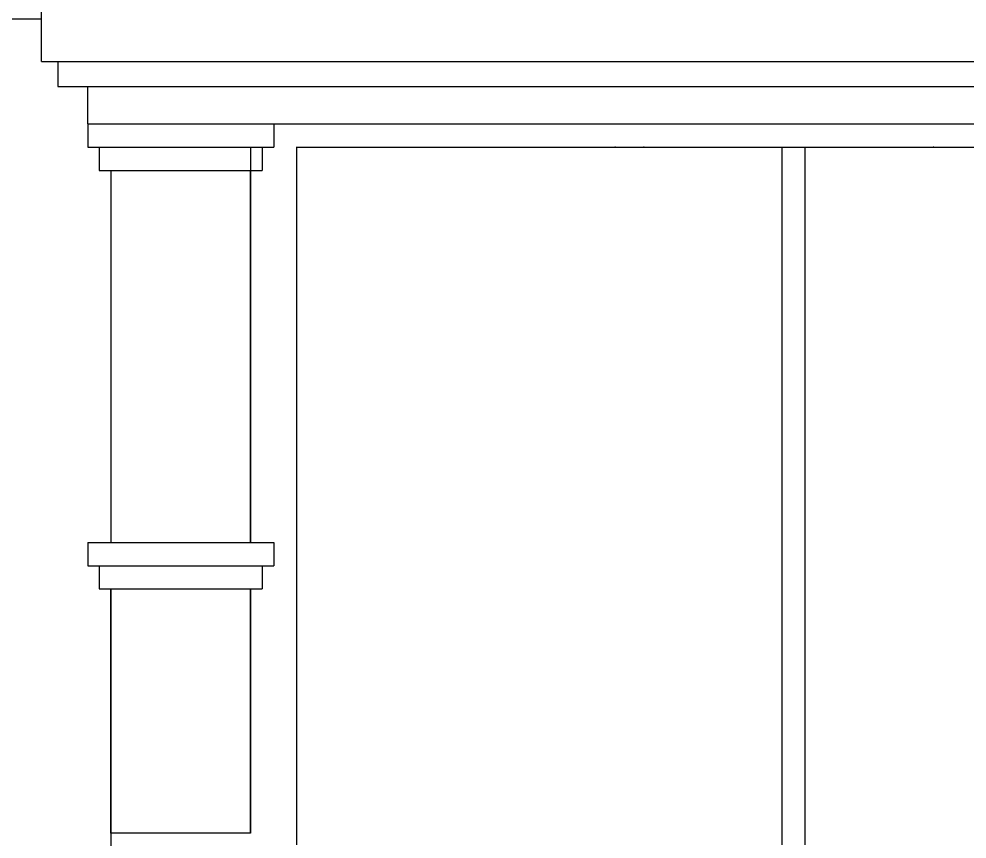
# Model space of a CAD drawing. Header units: inches. Extents: x 1397 to 20304, y -27267 to -746.
# Drawn here: x 2982.6 to 3064.2, y -9194.7 to -9124.2 of the extents above; entities that cross this region are included whole.
import ezdxf

# ---------------------------------------------------------------- set-up
doc = ezdxf.new("R2010")
doc.units = ezdxf.units.IN
doc.header["$LTSCALE"] = 17
doc.header["$MEASUREMENT"] = 0
doc.layers.add('OUTLINE', color=1, linetype='Continuous', lineweight=25)

msp = doc.modelspace()

# ---------------------------------------------------------------- linework, layer by layer
for p, q in [((2984.597, -9124.179), (2984.597, -9123.179)), ((2984.597, -9127.814), (2984.597, -9124.179)), ((2984.597, -9127.814), (2985.999, -9127.814)), ((2985.999, -9127.814), (2985.999, -9129.977)), ((2985.999, -9127.814), (3065.405, -9127.814)), ((2985.999, -9129.977), (2988.555, -9129.977)), ((2988.555, -9129.977), (3065.405, -9129.977)), ((2988.555, -9133.179), (2988.555, -9129.977))]:
    msp.add_line(p, q)
at = {"layer": 'OUTLINE'}
for p, q in [((2984.597, -9124.179), (2945.555, -9124.179)), ((2988.555, -9133.179), (3004.555, -9133.179)), ((2988.555, -9133.179), (2988.555, -9135.179)), ((3004.555, -9133.179), (3089.018, -9133.179)), ((3004.555, -9133.179), (3004.555, -9135.179)), ((2988.555, -9135.179), (2989.555, -9135.179)), ((2989.555, -9135.179), (2989.555, -9137.179)), ((2989.555, -9135.179), (3003.555, -9135.179)), ((3003.555, -9135.179), (3004.555, -9135.179)), ((3003.555, -9135.179), (3003.555, -9137.179)), ((3006.555, -9195.163), (3006.555, -9135.163)), ((3006.555, -9135.179), (3089.018, -9135.179)), ((3048.242, -9135.163), (3048.242, -9195.163)), ((3050.242, -9135.163), (3050.242, -9195.163)), ((2989.555, -9137.179), (3003.555, -9137.179)), ((2990.555, -9137.163), (2990.555, -9169.163)), ((3002.555, -9169.163), (3002.555, -9137.163)), ((3002.555, -9169.163), (3002.555, -9140.163)), ((2988.555, -9169.163), (3004.555, -9169.163)), ((2988.555, -9169.163), (2988.555, -9171.163)), ((3004.555, -9169.163), (3004.555, -9171.163)), ((2988.555, -9171.163), (2989.555, -9171.163)), ((2989.555, -9171.163), (2989.555, -9173.163)), ((2989.555, -9171.163), (3003.555, -9171.163)), ((3003.555, -9171.163), (3004.555, -9171.163)), ((3003.555, -9171.163), (3003.555, -9173.163)), ((2989.555, -9173.163), (3003.555, -9173.163)), ((2990.555, -9173.163), (2990.555, -9230.163)), ((3002.555, -9194.163), (3002.555, -9173.163)), ((3002.555, -9194.163), (3002.555, -9173.163))]:
    msp.add_line(p, q, dxfattribs=at)
for points in [[(2990.555, -9133.179), (3002.555, -9133.179)], [(3002.555, -9135.163), (3002.555, -9169.163)], [(2990.555, -9169.163), (3002.555, -9169.163)], [(3002.555, -9173.163), (3002.555, -9194.163), (2990.555, -9194.163), (2990.555, -9173.163)]]:
    msp.add_lwpolyline(points, dxfattribs=at)
for p in [(3033.921, -9135.179), (3036.376, -9135.179), (3061.286, -9135.179)]:
    msp.add_point(p, dxfattribs=at)

doc.saveas('drawing.dxf')
